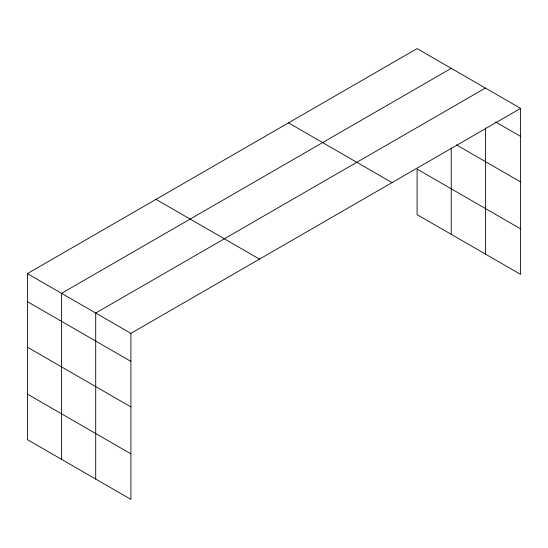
<?xml version="1.0" encoding="UTF-8"?>
<svg xmlns="http://www.w3.org/2000/svg" width="548" height="548" viewBox="0 0 548 548"><rect width="100%" height="100%" fill="white"/><g stroke="black" fill="none" stroke-linecap="round" stroke-linejoin="round"><path stroke-width="0.82" d="M485.412 127.889L485.412 254.073M27.4 273.61L130.904 333.362L130.904 499.379L27.4 439.626L27.4 273.61L417.096 48.621L520.6 108.374L520.6 274.39L417.096 214.638L417.096 169.099L520.6 228.852M451.251 68.336L61.554 293.331L61.554 459.347M485.412 88.057L95.708 313.045L95.708 479.062M130.904 333.362L520.6 108.374M495.673 122.005L520.6 136.397M456.34 144.836L520.6 181.936M288.495 122.868L391.998 182.621M156.002 199.362L259.505 259.122M27.4 301.633L130.904 361.392M27.4 347.172L130.904 406.924M27.4 394.087L130.904 453.847M451.251 147.871L451.251 234.352"/></g></svg>
